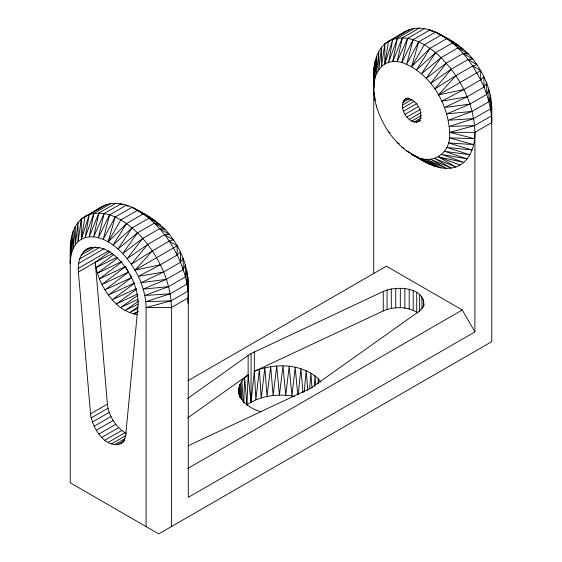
<?xml version="1.0" encoding="UTF-8"?>
<svg xmlns="http://www.w3.org/2000/svg" width="562" height="562" viewBox="0 0 562 562"><rect width="100%" height="100%" fill="white"/><g stroke="black" fill="none" stroke-linecap="round" stroke-linejoin="round"><path stroke-width="0.84" d="M238.717 394.081C237.691 386.403 241.786 379.097 248.13 374.917L248.13 355.444L251.073 353.561L383.256 291.474C396.048 285.587 425.392 286.606 423.853 306.283M238.85 393.836L238.892 387.85L239.005 393.976M187.982 301.562C190.399 280.045 186.148 257.691 173.419 239.904C163.704 224.631 147.925 215.049 132.014 207.308C125.361 204.413 118.041 202.671 110.763 203.627C101.139 205.27 93.615 212.232 85.052 216.405C73.889 223.058 70.208 236.925 70.236 249.156L70.236 482.793L158.758 533.9L491.764 341.64L491.764 107.995C491.504 92.449 485.484 77.479 476.927 64.672C467.205 49.407 451.427 39.825 435.522 32.083C428.862 29.189 421.549 27.447 414.271 28.402C404.64 30.046 397.116 37.008 388.553 41.181C377.397 47.833 373.716 61.701 373.737 73.924L373.737 273.49M239.721 397.482L239.946 384.359L240.515 398.339M241.379 399.266L241.871 380.994L243.191 401.978M243.76 402.905L244.618 377.826L246.943 405.005C260.501 395.255 278.443 393.449 294.516 396.428M246.943 405.005L248.13 374.917L187.645 417.952M187.982 303.389L188.263 283.227L188.263 497.391L474.904 331.903L474.904 132.337C474.18 104.23 460.538 77.444 441.029 57.647C427.801 44.756 407.134 31.732 388.553 41.181L384.851 63.97C370.962 73.222 372.536 92.878 376.624 106.963C381.977 124.167 392.262 140.093 406.726 151.009C421.184 159.812 437.861 172.52 455.859 167.005C469.902 162.116 475.136 145.951 474.904 132.337L491.764 122.6L491.441 102.094L490.5 108.873L491.448 115.877L474.588 125.614L449.614 132.337C451.616 154.634 429.986 167.118 411.672 154.241L429.986 164.441L413.435 154.887M374.018 81.525L373.737 88.529L374.053 67.573L374.06 83L375.009 61.658L375.03 77.935L376.575 56.277L376.624 73.432L378.746 51.479L378.823 69.562L381.493 47.327L381.577 66.386L384.773 43.878L387.703 42.185M491.448 115.877L491.764 107.995M318.113 383.136L318.345 378.809C301.408 363.347 274.692 362.806 254.333 371.334L251.073 402.237L248.13 374.917M187.982 287.969L188.263 283.227M122.973 442.315C106.513 451.743 91.978 427.815 90.538 413.885L78.406 272.043C77.465 262.89 80.001 251.762 89.246 247.751M314.284 386.192L315.008 375.76L315.57 385.16M309.627 388.763L310.927 373.035L311.973 387.864M304.168 392.002L306.199 370.674L307.779 390.597M298.197 394.538L300.923 368.749L303.002 392.81M420.467 120.5C409.291 128.136 395.437 104.89 406.607 98.217M187.947 291.102L186.991 284.098L187.94 277.319L187.947 291.102L171.08 300.839L146.106 307.562L146.106 526.601M374.299 92.737L374.06 94.437L374.06 92.709M84.932 216.988L81.272 219.11L78.076 241.611C72.175 247.322 70.306 255.815 70.236 263.754L70.552 242.798L70.559 258.225L71.5 236.89L71.529 253.167L73.074 231.502L73.123 248.657L75.245 226.704L75.315 244.786L77.985 222.552L78.076 241.611C92.568 229.753 112.133 242.117 122.692 253.567C136.152 268.236 145.614 287.421 146.106 307.562L171.403 307.562L188.263 297.825M81.272 219.11L81.342 239.194L85.052 216.405C106.359 206.057 129.014 223.023 142.762 238.407C159.236 257.586 170.841 281.991 171.403 307.562L171.403 526.601M110.763 203.627L93.903 213.363L89.203 236.771L98.87 213.061L115.73 203.325M414.271 28.402L397.411 38.139L392.705 61.546L388.581 62.347L384.851 63.97L384.773 43.878M98.87 213.061L93.65 236.806L104.11 213.581L120.971 203.844L123.317 204.982M402.371 37.837L397.158 61.581L392.705 61.546L402.371 37.837L419.238 28.1M104.11 213.581L98.35 237.677L109.562 214.916L126.422 205.179L127.939 205.966L126.422 205.179M424.479 28.62L407.612 38.357L401.858 62.452C430.127 72.589 448.153 103.155 449.614 132.337L474.588 138.695L449.291 137.866L473.64 144.603L448.321 142.931L472.066 149.991L446.727 147.434L469.895 154.789L444.528 151.304L467.155 158.934L441.774 154.48L463.868 162.383L438.501 156.896L455.859 167.005L434.77 158.519L451.237 168.129L430.647 159.32L446.27 168.431L426.193 159.285L441.029 167.912L421.493 158.414L435.578 166.577L416.625 156.721M109.562 214.916L103.218 239.37L115.154 217.044L132.014 207.308L150.328 217.515L146.078 215.387M433.716 31.922L429.93 29.955L413.063 39.684L406.726 64.138L418.655 41.82L435.522 32.083L453.829 42.291L448.876 39.804M186.991 284.098L185.425 276.897L186.97 271.144L186.991 284.098L170.131 293.835L145.783 301.654L171.08 300.839M490.5 108.873L488.926 101.673L490.471 95.912L490.5 108.873L473.64 118.603L449.291 126.429L474.588 125.614M150.328 217.515L143.345 213.848L126.478 223.585L108.171 241.85L115.154 217.044M453.829 42.291L446.846 38.623L429.986 48.36L411.672 66.625L418.655 41.82M81.342 239.194L89.281 214.48L85.073 237.571L93.903 213.363M384.851 63.97L392.782 39.256L388.581 62.347L397.411 38.139M423.853 304.59L422.835 307.175L421.022 309.606L418.472 311.805L310.927 388.117L188.235 445.764M168.565 286.634L143.219 289.128L166.394 279.328L183.254 269.591L185.376 264.793L185.425 276.897L168.565 286.634L144.813 295.479L170.131 293.835M472.066 111.402L446.727 113.903L469.895 104.103L486.755 94.367L488.877 89.569L488.926 101.673L472.066 111.402L448.321 120.254L473.64 118.603M407.612 38.357L397.158 61.581L401.858 62.452L413.063 39.684M108.171 241.85L120.816 219.946L137.676 210.216C161.652 224.891 178.028 250.104 185.425 276.897M411.672 66.625L424.324 44.721L441.184 34.984L458.782 45.522L452.438 42.951L446.846 38.623M126.478 223.585L113.124 245.088L132.07 227.912L148.937 218.175L155.274 220.747L137.95 210.743M429.986 48.36L416.625 69.857L435.578 52.688L452.438 42.951L463.65 49.449L457.889 47.911L452.438 42.951M132.07 227.912L117.992 249.015L137.521 232.872L154.388 223.135L160.142 224.674L148.937 218.175M435.578 52.688L421.493 73.784L441.029 57.647L457.889 47.911L468.35 54.008L463.13 53.439L446.27 63.176L426.193 78.343L441.029 57.647M166.394 279.328L141.027 282.721L163.647 272.008L180.507 262.278L183.177 258.387L183.254 269.591M469.895 104.103L444.528 107.497L467.155 96.783L484.015 87.047L486.685 83.162L486.755 94.367L488.926 101.673M137.521 232.872L122.692 253.567L142.762 238.407L159.629 228.671L164.842 229.233L154.388 223.135M142.762 238.407L127.138 258.675L147.729 244.442L164.589 234.705L169.295 234.333L159.629 228.671M446.27 63.176L430.647 83.443L451.237 69.21L468.097 59.481L472.797 59.108L463.13 53.439L457.889 47.911M120.043 444.008C123.717 442.203 125.41 438.128 125.804 434.243L137.943 306.416C138.772 295.38 135.252 284.463 130.11 274.818M147.729 244.442L131.269 264.238L152.358 250.898L169.218 241.168L173.419 239.904L164.589 234.705M451.237 69.21L434.77 89.014L455.859 75.673L472.719 65.937L476.927 64.672L468.097 59.481L463.13 53.439M180.507 262.278L180.423 252.029L177.227 255.036L160.367 264.772L134.999 270.167L152.358 250.898M486.755 94.367L484.015 87.047L483.924 76.804L480.728 79.811L463.868 89.548L438.501 94.943L455.859 75.673M418.233 121.792C425.68 113.938 415.641 96.552 405.118 99.074M121.989 261.787L99.376 278.907C106.253 294.846 118.694 311.784 137.016 314.446M125.944 267.217L128.382 272.163L104.925 289.915L131.663 277.565C123.507 262.131 105.804 240.599 86.232 249.486M117.556 258.134L97.409 273.28L99.376 278.907L125.593 266.514L101.891 284.47L128.382 272.163M131.663 277.565L108.396 295.05L134.564 282.974M113.868 254.474L96.032 267.709L97.409 273.28L121.785 261.506M134.662 283.129L112.231 299.771L136.285 288.615M136.594 289.212L116.341 303.972L137.416 294.095M78.406 272.043L95.266 262.306L109.927 251.657M98.132 209.373L101.912 206.668M401.633 34.149L405.413 31.444M138.083 295.148L120.64 307.569L137.894 299.349M187.645 398.486L248.13 355.444M138.723 300.986L125.031 310.484L138.407 303.972M138.104 306.81L129.429 312.648L137.845 308.433M138.083 311.172L133.728 314.01L138.315 311.643M86.4 216.145L106.141 204.751M389.171 41.342L390.639 40.492M392.107 39.649L409.642 29.519M83.443 251.917L91.725 247.132M81.209 255.099L95.505 246.837M79.572 258.963L99.144 247.659M78.575 263.423L104.167 248.643M78.244 268.383L108.354 250.996M403.642 100.443L408.11 97.865M402.715 102.488L409.41 98.624M402.399 105.08L412.072 99.495M402.715 108.03L414.623 101.16M403.642 111.15L417.032 103.422M484.015 87.047L480.728 79.811L480.658 70.608L438.501 94.943M134.999 270.167L177.149 245.833L169.218 241.168M405.118 114.219L418.507 106.485M407.036 117.029L420.425 109.302M409.276 119.39L421.177 112.519M411.672 121.139L421.345 115.561M414.075 122.165L421.514 117.865M416.316 122.383L420.032 120.233M90.538 413.885L107.398 404.148L95.266 262.306L112.238 253.694M91.163 417.924L108.023 408.188L107.398 404.148M92.365 422.104L109.225 412.368L108.023 408.188M94.1 426.277L110.96 416.54L109.225 412.368M96.299 430.302L113.159 420.566C116.503 425.701 120.725 430.59 126.324 433.295M187.94 380.762L386.382 266.191L462.259 309.999L474.904 331.903M98.898 434.047L115.765 424.31M101.813 437.391L118.673 427.654M104.939 440.215L121.799 430.478M108.171 442.42L125.031 432.684M111.402 443.945L126.064 435.48M114.529 444.732L124.792 438.803M117.444 444.753L124.771 440.517M122.249 442.526L123.71 441.676M187.785 468.469L462.259 309.999M463.868 89.548L441.774 101.139L467.155 96.783M160.367 264.772L138.266 276.371L163.647 272.008M117.051 257.305L96.032 267.709L95.266 262.306M297.691 394.559L295.205 367.295L291.952 395.915L289.184 366.333L285.742 395.234L282.988 365.904L279.419 395.093L276.743 365.995L273.132 395.507L270.694 366.607L267.02 396.449L264.864 367.724L261.225 397.91L259.37 369.304L255.865 399.856L254.333 371.334L383.256 310.941C394.187 306.318 407.682 306.402 417.903 312.76M449.614 132.337L474.904 132.337M261.077 411.876C251.376 408.785 240.192 402.582 238.724 391.461L238.738 394.025M438.501 156.896L460.088 165.08M408.307 151.649L406.726 151.009L411.946 154.023M141.582 213.061L143.099 213.848M411.672 154.241L418.655 157.901L417.418 156.946M435.522 32.083L443.685 36.804M445.167 37.661L446.649 38.518M429.93 29.955L432.15 31.24M401.858 147.075L404.099 148.375M132.014 207.308L136.468 209.886M397.158 142.523L399.399 143.83M468.097 59.481L472.719 65.937L480.658 70.608M388.581 131.852L390.049 132.716M420.074 158.814L424.324 161.54M320.867 382.111L318.345 378.809L318.584 383.965M472.719 65.937L480.728 79.811M110.96 416.54L113.159 420.566M373.737 73.924L374.018 79.811M177.149 245.833L177.227 255.036M376.617 105.235L376.624 106.963M375.023 97.156L375.03 100.612M423.376 299.328L423.376 306.943M421.907 296.82L421.907 308.671M419.666 294.509L419.666 311.439M416.737 292.479L416.737 311.945M413.211 290.786L413.211 310.252M409.206 289.493L409.206 308.959M404.865 288.643L404.865 308.109M400.327 288.264L400.327 307.73M395.746 288.369L395.746 307.836M391.278 288.952L391.278 308.426M387.063 289.999L387.063 309.472M383.256 291.474L383.256 310.941M254.333 351.868L254.333 371.334M251.073 353.561L251.073 402.237"/></g></svg>
